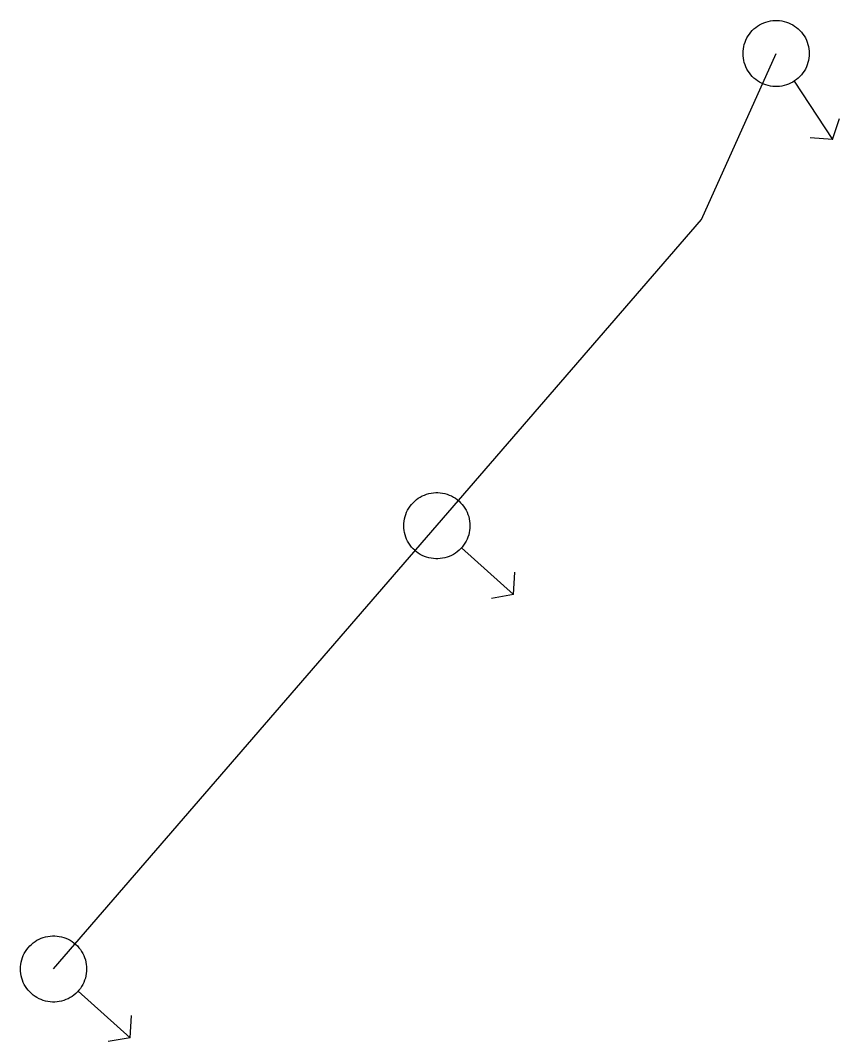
# Model space of a CAD drawing. Header units: inches. Extents: x 1390672 to 1398270, y 354915 to 360781.
# Drawn here: x 1394548.7 to 1394625.8, y 358828.9 to 358925 of the extents above; entities that cross this region are included whole.
import ezdxf

# ---------------------------------------------------------------- set-up
doc = ezdxf.new("R2010")
doc.units = ezdxf.units.IN
doc.header["$MEASUREMENT"] = 0

msp = doc.modelspace()

# ---------------------------------------------------------------- linework, layer by layer
for points in [[(1394622.929, 358921.928), (1394622.922, 358921.71), (1394622.899, 358921.494), (1394622.861, 358921.28), (1394622.808, 358921.068), (1394622.741, 358920.862), (1394622.66, 358920.66), (1394622.564, 358920.464), (1394622.456, 358920.276), (1394622.334, 358920.096), (1394622.2, 358919.924), (1394622.054, 358919.763), (1394621.898, 358919.611), (1394621.731, 358919.472), (1394621.555, 358919.344), (1394621.371, 358919.228), (1394621.179, 358919.126), (1394620.98, 358919.038), (1394620.776, 358918.963), (1394620.567, 358918.904), (1394620.354, 358918.858), (1394620.138, 358918.828), (1394619.921, 358918.813), (1394619.704, 358918.813), (1394619.487, 358918.828), (1394619.271, 358918.858), (1394619.059, 358918.904), (1394618.849, 358918.963), (1394618.645, 358919.038), (1394618.446, 358919.126), (1394618.254, 358919.228), (1394618.07, 358919.344), (1394617.894, 358919.472), (1394617.727, 358919.611), (1394617.571, 358919.763), (1394617.425, 358919.924), (1394617.291, 358920.096), (1394617.17, 358920.276), (1394617.061, 358920.464), (1394616.965, 358920.66), (1394616.884, 358920.862), (1394616.817, 358921.068), (1394616.764, 358921.28), (1394616.726, 358921.494), (1394616.704, 358921.71), (1394616.696, 358921.928), (1394616.704, 358922.145), (1394616.726, 358922.361), (1394616.764, 358922.575), (1394616.817, 358922.787), (1394616.884, 358922.993), (1394616.965, 358923.195), (1394617.061, 358923.391), (1394617.17, 358923.579), (1394617.291, 358923.759), (1394617.425, 358923.931), (1394617.571, 358924.092), (1394617.727, 358924.244), (1394617.894, 358924.383), (1394618.07, 358924.511), (1394618.254, 358924.627), (1394618.446, 358924.729), (1394618.645, 358924.817), (1394618.849, 358924.892), (1394619.059, 358924.952), (1394619.271, 358924.997), (1394619.487, 358925.027), (1394619.704, 358925.042), (1394619.921, 358925.042), (1394620.138, 358925.027), (1394620.354, 358924.997), (1394620.567, 358924.952), (1394620.776, 358924.892), (1394620.98, 358924.817), (1394621.179, 358924.729), (1394621.371, 358924.627), (1394621.555, 358924.511), (1394621.731, 358924.383), (1394621.898, 358924.244), (1394622.054, 358924.092), (1394622.2, 358923.931), (1394622.334, 358923.759), (1394622.456, 358923.579), (1394622.564, 358923.391), (1394622.66, 358923.195), (1394622.741, 358922.993), (1394622.808, 358922.787), (1394622.861, 358922.575), (1394622.899, 358922.361), (1394622.922, 358922.145), (1394622.929, 358921.928)], [(1394622.929, 358921.928), (1394622.922, 358921.71), (1394622.899, 358921.494), (1394622.861, 358921.28), (1394622.808, 358921.068), (1394622.741, 358920.862), (1394622.66, 358920.66), (1394622.564, 358920.464), (1394622.456, 358920.276), (1394622.334, 358920.096), (1394622.2, 358919.924), (1394622.054, 358919.763), (1394621.898, 358919.611), (1394621.731, 358919.472), (1394621.555, 358919.344), (1394621.371, 358919.228), (1394621.179, 358919.126), (1394620.98, 358919.038), (1394620.776, 358918.963), (1394620.567, 358918.904), (1394620.354, 358918.858), (1394620.138, 358918.828), (1394619.921, 358918.813), (1394619.704, 358918.813), (1394619.487, 358918.828), (1394619.271, 358918.858), (1394619.059, 358918.904), (1394618.849, 358918.963), (1394618.645, 358919.038), (1394618.446, 358919.126), (1394618.254, 358919.228), (1394618.07, 358919.344), (1394617.894, 358919.472), (1394617.727, 358919.611), (1394617.571, 358919.763), (1394617.425, 358919.924), (1394617.291, 358920.096), (1394617.17, 358920.276), (1394617.061, 358920.464), (1394616.965, 358920.66), (1394616.884, 358920.862), (1394616.817, 358921.068), (1394616.764, 358921.28), (1394616.726, 358921.494), (1394616.704, 358921.71), (1394616.696, 358921.928), (1394616.704, 358922.145), (1394616.726, 358922.361), (1394616.764, 358922.575), (1394616.817, 358922.787), (1394616.884, 358922.993), (1394616.965, 358923.195), (1394617.061, 358923.391), (1394617.17, 358923.579), (1394617.291, 358923.759), (1394617.425, 358923.931), (1394617.571, 358924.092), (1394617.727, 358924.244), (1394617.894, 358924.383), (1394618.07, 358924.511), (1394618.254, 358924.627), (1394618.446, 358924.729), (1394618.645, 358924.817), (1394618.849, 358924.892), (1394619.059, 358924.952), (1394619.271, 358924.997), (1394619.487, 358925.027), (1394619.704, 358925.042), (1394619.921, 358925.042), (1394620.138, 358925.027), (1394620.354, 358924.997), (1394620.567, 358924.952), (1394620.776, 358924.892), (1394620.98, 358924.817), (1394621.179, 358924.729), (1394621.371, 358924.627), (1394621.555, 358924.511), (1394621.731, 358924.383), (1394621.898, 358924.244), (1394622.054, 358924.092), (1394622.2, 358923.931), (1394622.334, 358923.759), (1394622.456, 358923.579), (1394622.564, 358923.391), (1394622.66, 358923.195), (1394622.741, 358922.993), (1394622.808, 358922.787), (1394622.861, 358922.575), (1394622.899, 358922.361), (1394622.922, 358922.145), (1394622.929, 358921.928)], [(1394551.797, 358835.707), (1394612.793, 358906.281), (1394619.813, 358921.928)], [(1394551.797, 358835.707), (1394612.793, 358906.281), (1394619.813, 358921.928)], [(1394621.512, 358919.314), (1394625.111, 358913.817)], [(1394621.512, 358919.314), (1394625.111, 358913.817)], [(1394625.111, 358913.817), (1394625.784, 358915.814)], [(1394625.111, 358913.817), (1394625.784, 358915.814)], [(1394625.111, 358913.817), (1394623.011, 358913.999)], [(1394625.111, 358913.817), (1394623.011, 358913.999)], [(1394590.993, 358877.451), (1394590.985, 358877.234), (1394590.963, 358877.018), (1394590.925, 358876.803), (1394590.872, 358876.592), (1394590.805, 358876.385), (1394590.723, 358876.184), (1394590.628, 358875.988), (1394590.519, 358875.8), (1394590.398, 358875.62), (1394590.264, 358875.448), (1394590.118, 358875.286), (1394589.962, 358875.135), (1394589.795, 358874.995), (1394589.619, 358874.868), (1394589.435, 358874.752), (1394589.242, 358874.65), (1394589.044, 358874.562), (1394588.839, 358874.487), (1394588.63, 358874.427), (1394588.417, 358874.382), (1394588.202, 358874.352), (1394587.985, 358874.337), (1394587.767, 358874.337), (1394587.55, 358874.352), (1394587.335, 358874.382), (1394587.122, 358874.427), (1394586.913, 358874.487), (1394586.709, 358874.562), (1394586.51, 358874.65), (1394586.318, 358874.752), (1394586.133, 358874.868), (1394585.957, 358874.995), (1394585.791, 358875.135), (1394585.634, 358875.286), (1394585.489, 358875.448), (1394585.355, 358875.62), (1394585.233, 358875.8), (1394585.124, 358875.988), (1394585.029, 358876.184), (1394584.948, 358876.385), (1394584.88, 358876.592), (1394584.828, 358876.803), (1394584.79, 358877.018), (1394584.767, 358877.234), (1394584.76, 358877.451), (1394584.767, 358877.669), (1394584.79, 358877.885), (1394584.828, 358878.099), (1394584.88, 358878.31), (1394584.948, 358878.517), (1394585.029, 358878.719), (1394585.124, 358878.915), (1394585.233, 358879.103), (1394585.355, 358879.283), (1394585.489, 358879.455), (1394585.634, 358879.616), (1394585.791, 358879.767), (1394585.957, 358879.907), (1394586.133, 358880.035), (1394586.318, 358880.15), (1394586.51, 358880.253), (1394586.709, 358880.341), (1394586.913, 358880.415), (1394587.122, 358880.475), (1394587.335, 358880.521), (1394587.55, 358880.551), (1394587.767, 358880.566), (1394587.985, 358880.566), (1394588.202, 358880.551), (1394588.417, 358880.521), (1394588.63, 358880.475), (1394588.839, 358880.415), (1394589.044, 358880.341), (1394589.242, 358880.253), (1394589.435, 358880.15), (1394589.619, 358880.035), (1394589.795, 358879.907), (1394589.962, 358879.767), (1394590.118, 358879.616), (1394590.264, 358879.455), (1394590.398, 358879.283), (1394590.519, 358879.103), (1394590.628, 358878.915), (1394590.723, 358878.719), (1394590.805, 358878.517), (1394590.872, 358878.31), (1394590.925, 358878.099), (1394590.963, 358877.885), (1394590.985, 358877.669), (1394590.993, 358877.451)], [(1394590.993, 358877.451), (1394590.985, 358877.234), (1394590.963, 358877.018), (1394590.925, 358876.803), (1394590.872, 358876.592), (1394590.805, 358876.385), (1394590.723, 358876.184), (1394590.628, 358875.988), (1394590.519, 358875.8), (1394590.398, 358875.62), (1394590.264, 358875.448), (1394590.118, 358875.286), (1394589.962, 358875.135), (1394589.795, 358874.995), (1394589.619, 358874.868), (1394589.435, 358874.752), (1394589.242, 358874.65), (1394589.044, 358874.562), (1394588.839, 358874.487), (1394588.63, 358874.427), (1394588.417, 358874.382), (1394588.202, 358874.352), (1394587.985, 358874.337), (1394587.767, 358874.337), (1394587.55, 358874.352), (1394587.335, 358874.382), (1394587.122, 358874.427), (1394586.913, 358874.487), (1394586.709, 358874.562), (1394586.51, 358874.65), (1394586.318, 358874.752), (1394586.133, 358874.868), (1394585.957, 358874.995), (1394585.791, 358875.135), (1394585.634, 358875.286), (1394585.489, 358875.448), (1394585.355, 358875.62), (1394585.233, 358875.8), (1394585.124, 358875.988), (1394585.029, 358876.184), (1394584.948, 358876.385), (1394584.88, 358876.592), (1394584.828, 358876.803), (1394584.79, 358877.018), (1394584.767, 358877.234), (1394584.76, 358877.451), (1394584.767, 358877.669), (1394584.79, 358877.885), (1394584.828, 358878.099), (1394584.88, 358878.31), (1394584.948, 358878.517), (1394585.029, 358878.719), (1394585.124, 358878.915), (1394585.233, 358879.103), (1394585.355, 358879.283), (1394585.489, 358879.455), (1394585.634, 358879.616), (1394585.791, 358879.767), (1394585.957, 358879.907), (1394586.133, 358880.035), (1394586.318, 358880.15), (1394586.51, 358880.253), (1394586.709, 358880.341), (1394586.913, 358880.415), (1394587.122, 358880.475), (1394587.335, 358880.521), (1394587.55, 358880.551), (1394587.767, 358880.566), (1394587.985, 358880.566), (1394588.202, 358880.551), (1394588.417, 358880.521), (1394588.63, 358880.475), (1394588.839, 358880.415), (1394589.044, 358880.341), (1394589.242, 358880.253), (1394589.435, 358880.15), (1394589.619, 358880.035), (1394589.795, 358879.907), (1394589.962, 358879.767), (1394590.118, 358879.616), (1394590.264, 358879.455), (1394590.398, 358879.283), (1394590.519, 358879.103), (1394590.628, 358878.915), (1394590.723, 358878.719), (1394590.805, 358878.517), (1394590.872, 358878.31), (1394590.925, 358878.099), (1394590.963, 358877.885), (1394590.985, 358877.669), (1394590.993, 358877.451)], [(1394590.191, 358875.364), (1394595.084, 358870.978)], [(1394590.191, 358875.364), (1394595.084, 358870.978)], [(1394595.084, 358870.978), (1394595.22, 358873.081)], [(1394595.084, 358870.978), (1394595.22, 358873.081)], [(1394595.084, 358870.978), (1394593.008, 358870.613)], [(1394595.084, 358870.978), (1394593.008, 358870.613)], [(1394554.914, 358835.707), (1394554.906, 358835.489), (1394554.883, 358835.273), (1394554.846, 358835.059), (1394554.793, 358834.848), (1394554.726, 358834.641), (1394554.644, 358834.439), (1394554.549, 358834.243), (1394554.44, 358834.055), (1394554.319, 358833.875), (1394554.185, 358833.703), (1394554.039, 358833.542), (1394553.883, 358833.391), (1394553.716, 358833.251), (1394553.54, 358833.123), (1394553.355, 358833.008), (1394553.163, 358832.905), (1394552.965, 358832.817), (1394552.76, 358832.743), (1394552.551, 358832.683), (1394552.338, 358832.637), (1394552.123, 358832.607), (1394551.906, 358832.592), (1394551.688, 358832.592), (1394551.471, 358832.607), (1394551.256, 358832.637), (1394551.043, 358832.683), (1394550.834, 358832.743), (1394550.63, 358832.817), (1394550.431, 358832.905), (1394550.239, 358833.008), (1394550.054, 358833.123), (1394549.878, 358833.251), (1394549.712, 358833.391), (1394549.555, 358833.542), (1394549.41, 358833.703), (1394549.276, 358833.875), (1394549.154, 358834.055), (1394549.045, 358834.243), (1394548.95, 358834.439), (1394548.869, 358834.641), (1394548.801, 358834.848), (1394548.749, 358835.059), (1394548.711, 358835.273), (1394548.688, 358835.489), (1394548.681, 358835.707), (1394548.688, 358835.924), (1394548.711, 358836.14), (1394548.749, 358836.355), (1394548.801, 358836.566), (1394548.869, 358836.773), (1394548.95, 358836.974), (1394549.045, 358837.17), (1394549.154, 358837.358), (1394549.276, 358837.538), (1394549.41, 358837.71), (1394549.555, 358837.872), (1394549.712, 358838.023), (1394549.878, 358838.162), (1394550.054, 358838.29), (1394550.239, 358838.406), (1394550.431, 358838.508), (1394550.63, 358838.596), (1394550.834, 358838.671), (1394551.043, 358838.731), (1394551.256, 358838.776), (1394551.471, 358838.806), (1394551.688, 358838.821), (1394551.906, 358838.821), (1394552.123, 358838.806), (1394552.338, 358838.776), (1394552.551, 358838.731), (1394552.76, 358838.671), (1394552.965, 358838.596), (1394553.163, 358838.508), (1394553.355, 358838.406), (1394553.54, 358838.29), (1394553.716, 358838.162), (1394553.883, 358838.023), (1394554.039, 358837.872), (1394554.185, 358837.71), (1394554.319, 358837.538), (1394554.44, 358837.358), (1394554.549, 358837.17), (1394554.644, 358836.974), (1394554.726, 358836.773), (1394554.793, 358836.566), (1394554.846, 358836.355), (1394554.883, 358836.14), (1394554.906, 358835.924), (1394554.914, 358835.707)], [(1394554.914, 358835.707), (1394554.906, 358835.489), (1394554.883, 358835.273), (1394554.846, 358835.059), (1394554.793, 358834.848), (1394554.726, 358834.641), (1394554.644, 358834.439), (1394554.549, 358834.243), (1394554.44, 358834.055), (1394554.319, 358833.875), (1394554.185, 358833.703), (1394554.039, 358833.542), (1394553.883, 358833.391), (1394553.716, 358833.251), (1394553.54, 358833.123), (1394553.355, 358833.008), (1394553.163, 358832.905), (1394552.965, 358832.817), (1394552.76, 358832.743), (1394552.551, 358832.683), (1394552.338, 358832.637), (1394552.123, 358832.607), (1394551.906, 358832.592), (1394551.688, 358832.592), (1394551.471, 358832.607), (1394551.256, 358832.637), (1394551.043, 358832.683), (1394550.834, 358832.743), (1394550.63, 358832.817), (1394550.431, 358832.905), (1394550.239, 358833.008), (1394550.054, 358833.123), (1394549.878, 358833.251), (1394549.712, 358833.391), (1394549.555, 358833.542), (1394549.41, 358833.703), (1394549.276, 358833.875), (1394549.154, 358834.055), (1394549.045, 358834.243), (1394548.95, 358834.439), (1394548.869, 358834.641), (1394548.801, 358834.848), (1394548.749, 358835.059), (1394548.711, 358835.273), (1394548.688, 358835.489), (1394548.681, 358835.707), (1394548.688, 358835.924), (1394548.711, 358836.14), (1394548.749, 358836.355), (1394548.801, 358836.566), (1394548.869, 358836.773), (1394548.95, 358836.974), (1394549.045, 358837.17), (1394549.154, 358837.358), (1394549.276, 358837.538), (1394549.41, 358837.71), (1394549.555, 358837.872), (1394549.712, 358838.023), (1394549.878, 358838.162), (1394550.054, 358838.29), (1394550.239, 358838.406), (1394550.431, 358838.508), (1394550.63, 358838.596), (1394550.834, 358838.671), (1394551.043, 358838.731), (1394551.256, 358838.776), (1394551.471, 358838.806), (1394551.688, 358838.821), (1394551.906, 358838.821), (1394552.123, 358838.806), (1394552.338, 358838.776), (1394552.551, 358838.731), (1394552.76, 358838.671), (1394552.965, 358838.596), (1394553.163, 358838.508), (1394553.355, 358838.406), (1394553.54, 358838.29), (1394553.716, 358838.162), (1394553.883, 358838.023), (1394554.039, 358837.872), (1394554.185, 358837.71), (1394554.319, 358837.538), (1394554.44, 358837.358), (1394554.549, 358837.17), (1394554.644, 358836.974), (1394554.726, 358836.773), (1394554.793, 358836.566), (1394554.846, 358836.355), (1394554.883, 358836.14), (1394554.906, 358835.924), (1394554.914, 358835.707)], [(1394554.112, 358833.619), (1394559.005, 358829.233)], [(1394554.112, 358833.619), (1394559.005, 358829.233)], [(1394559.005, 358829.233), (1394559.141, 358831.336)], [(1394559.005, 358829.233), (1394559.141, 358831.336)], [(1394559.005, 358829.233), (1394556.929, 358828.869)], [(1394559.005, 358829.233), (1394556.929, 358828.869)]]:
    msp.add_lwpolyline(points)

doc.saveas('drawing.dxf')
